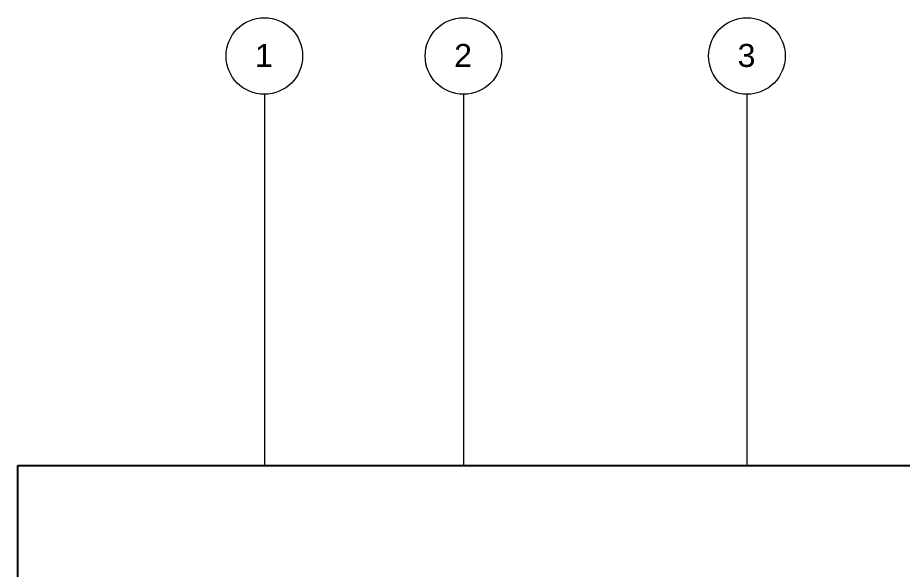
# Model space of a CAD drawing. Header units: millimetres. Extents: x -9358 to 257996, y -67499 to 9117.
# Drawn here: x -3220 to 8328, y 1916 to 9117 of the extents above; entities that cross this region are included whole.
import ezdxf

# ---------------------------------------------------------------- set-up
doc = ezdxf.new("R2010")
doc.units = ezdxf.units.MM
doc.header["$LTSCALE"] = 1000
doc.linetypes.add('Grid Line', pattern=[22.225, 12.7, -3.175, 3.175, -3.175])
for name, color, linetype, lineweight in [('A-AXS-1', 8, 'Grid Line', 9), ('A-AXS-CIR', 8, 'Continuous', 9), ('A-FLR-PAT', 8, 'Continuous', 18)]:
    doc.layers.add(name, color=color, linetype=linetype, lineweight=lineweight)
doc.styles.add('Arial_2', font='arial.ttf', dxfattribs={"height": 300})

# ---------------------------------------------------------------- blocks, each defined once
blk = doc.blocks.new('Grid - Grid Head - Circle_100-910310-01-Ground Floor Furniture Plan')
at = {"layer": 'A-AXS-CIR'}
blk.add_circle((0, 0), 5, dxfattribs=at)
blk = doc.blocks.new('G')
blk.add_lwpolyline([(-3220, 3420), (54220, 3420), (54220, -60820), (-3220, -60820)], close=True)
at = {"layer": 'A-AXS-1'}
for p, q in [((0, 8265), (0, 3420)), ((2600, 8265), (2600, 3420)), ((6300, 8265), (6300, 3420))]:
    blk.add_line(p, q, dxfattribs=at)
at = {"layer": 'A-FLR-PAT'}
for p, q in [((-3220, 3420), (-3220, -60820)), ((54220, 3420), (-3220, 3420))]:
    blk.add_line(p, q, dxfattribs=at)
at = {"layer": 'A-AXS-CIR', "xscale": 99.99999999999991, "yscale": 99.99999999999991, "zscale": 99.99999999999991, "rotation": 180}
for p in [(0, 8765), (2600, 8765), (6300, 8765)]:
    blk.add_blockref('Grid - Grid Head - Circle_100-910310-01-Ground Floor Furniture Plan', p, dxfattribs=at)
at = {"layer": 'A-AXS-CIR', "char_height": 300, "width": 288.61, "attachment_point": 1, "style": 'Arial_2'}
for s, insert in [('\\fArial|b0|i0|c178|p34|;1', (-122, 8922)), ('\\fArial|b0|i0|c178|p34|;2', (2478, 8922)), ('\\fArial|b0|i0|c178|p34|;3', (6178, 8922))]:
    blk.add_mtext(s, dxfattribs=dict(at, insert=insert))

msp = doc.modelspace()

# ---------------------------------------------------------------- block references
msp.add_blockref('G', (0, -148))

doc.saveas('drawing.dxf')
